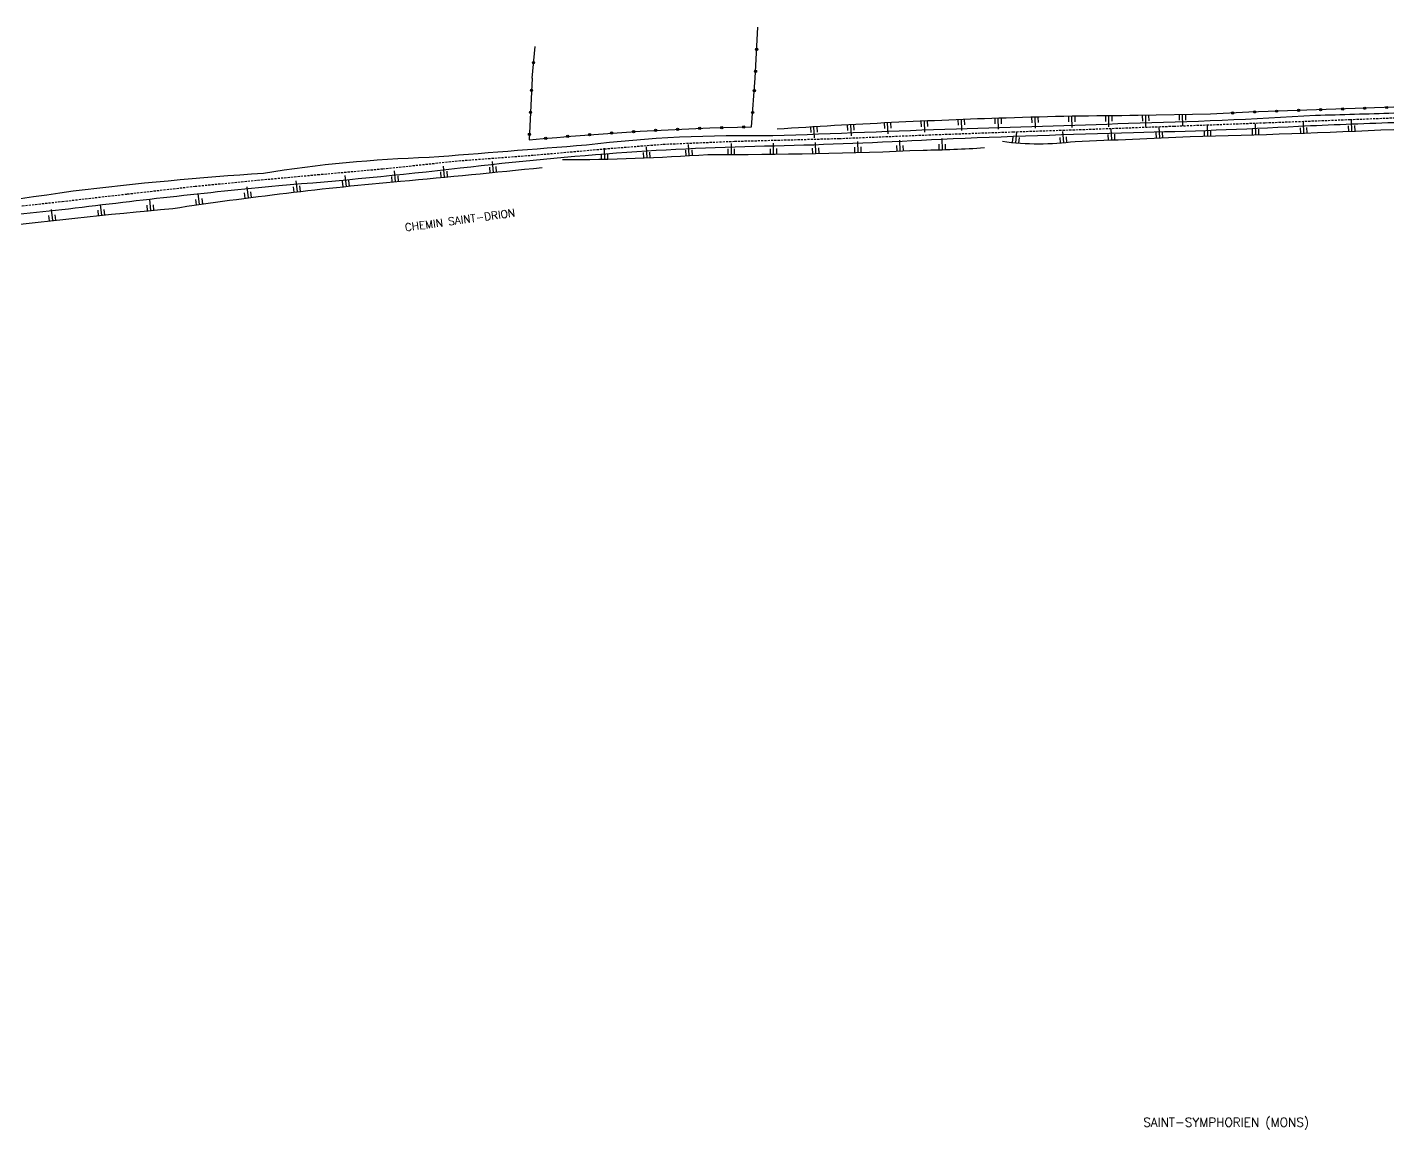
# Model space of a CAD drawing. Header units: millimetres. Extents: x 124000 to 125000, y 124512 to 125000.
# Drawn here: x 124690.1 to 125000, y 124511.6 to 124761.6 of the extents above; entities that cross this region are included whole.
import ezdxf
from ezdxf.enums import TextEntityAlignment as Align

# ---------------------------------------------------------------- set-up
doc = ezdxf.new("R2010")
doc.units = ezdxf.units.MM
doc.linetypes.add('DASHED', pattern=[0.75, 0.5, -0.25])
doc.layers.get('0').update_dxf_attribs({"linetype": 'CONTINUOUS'})
for name, color, linetype in [('W0001', 6, 'DASHED'), ('W0008', 7, 'CONTINUOUS'), ('W0211', 2, 'CONTINUOUS'), ('W0322', 7, 'CONTINUOUS'), ('W0980', 7, 'CONTINUOUS'), ('W0989', 7, 'CONTINUOUS')]:
    doc.layers.add(name, color=color, linetype=linetype)
doc.styles.get("Standard").update_dxf_attribs({"font": 'romans.shx', "width": 0.85})

# ---------------------------------------------------------------- blocks, each defined once
blk = doc.blocks.new('OH01')
at = {"layer": 'W0322', "color": 0}
for radius in [0.25, 0.15]:
    blk.add_circle((0, 0), radius, dxfattribs=at)
blk = doc.blocks.new('TP15B')
at = {"color": 0}
for p, q in [((-1.44, 2.5), (-1.44, 0)), ((0, 5), (0, 0)), ((1.44, 2.5), (1.44, 0))]:
    blk.add_line(p, q, dxfattribs=at)
blk = doc.blocks.new('TP15C')
at = {"layer": 'W0211', "xscale": 0.5, "yscale": 0.5, "rotation": 359.9693661828871}
blk.add_blockref('TP15B', (0, 0), dxfattribs=at)

msp = doc.modelspace()

# ---------------------------------------------------------------- linework, layer by layer
at = {"layer": 'W0001'}
msp.add_lwpolyline([(124685.22, 124720.7), (124698.05, 124722.08), (124712.79, 124723.78), (124728.18, 124725.53), (124742.43, 124726.92), (124756.02, 124728.17), (124770.76, 124729.49), (124787.93, 124731.3), (124805.03, 124732.59), (124820.99, 124734.01), (124834.34, 124735.06), (124850.54, 124735.73), (124874.27, 124736.36), (124896.06, 124737.24), (124913.68, 124737.87), (124930.19, 124738.43), (124950.07, 124739.16), (124970.89, 124739.93), (124990.07, 124740.66), (125000, 124741.05)], dxfattribs=at)
at = {"layer": 'W0008'}
for points in [[(124590.97, 124750), (124592.01, 124741.33), (124593.42, 124730.05), (124594.49, 124720.9, 0.153216), (124596.97, 124714.31, 0.325541), (124601.68, 124712.54), (124604.56, 124712.82), (124617.09, 124714.78, -0.020504), (124628.68, 124715.99, -0.00331), (124652.49, 124718.78, 0.015047), (124700.52, 124724.46, -0.013802), (124743.69, 124728.53, -0.031924), (124781.22, 124732.1, -0.000431), (124816.91, 124734.92, -0.035198), (124859.17, 124737, -0.000342), (124900.84, 124738.58, 0.003855), (124939.85, 124739.82, 0.009241), (124982.27, 124741.64, 0.002877), (125000, 124742.17)], [(125000, 124739.94, 0.002272), (124978.42, 124739.08, -0.008288), (124940.98, 124737.66, 0.003177), (124897.4, 124736.16, -0.006326), (124861.78, 124734.67, 0.013296), (124826.09, 124733.18, 0.011141), (124788.32, 124729.62, -0.009707), (124747.14, 124725.64, 0.00655), (124697.93, 124720.16, 0.00134), (124651.94, 124715.34, 0.017745), (124613.49, 124711.17, 0.007881), (124604.58, 124709.51, -0.063133), (124600.15, 124709.47, 0.497431), (124596.42, 124704.64, 0.048762), (124597.75, 124696.91, -0.008875), (124600.85, 124671.35, -0.024544), (124601.4, 124663.95)]]:
    msp.add_lwpolyline(points, format="xyb", dxfattribs=at)
at = {"layer": 'W0211'}
for points in [[(124958.46, 124741.88), (124942.06, 124741.55, 0.007555), (124912.11, 124741, 0.008512), (124860.18, 124738.47, 30.432214)], [(124911.26, 124735.72, 0.067236), (124927.73, 124735.71, 0.003156), (124953.83, 124736.81, 0.005734), (125000, 124738.42, 0.005734)], [(124811.5, 124731.56, 0.016416), (124844.45, 124732.75, 0.012033), (124893.3, 124733.73, 0.013151), (124907.17, 124734.28, -0.032971)], [(124644.14, 124713.12, -0.004292), (124678.77, 124715.76, -0.007696), (124723.1, 124720.5, -0.015041), (124774.79, 124726.68, 0.002699), (124806.89, 124729.77, 0.903472)]]:
    msp.add_lwpolyline(points, format="xyb", dxfattribs=at)
at = {"layer": 'W0322'}
for points in [[(124855.2, 124750), (124855.8, 124761.57)], [(124804.6, 124750), (124805.26, 124757.25)], [(125000, 124743.44), (124967.17, 124742.35), (124958.46, 124741.88)]]:
    msp.add_lwpolyline(points, dxfattribs=at)
msp.add_lwpolyline([(124804.6, 124750), (124803.95, 124736.04, -0.018592), (124854.37, 124739.01), (124855.2, 124750)], format="xyb", dxfattribs=at)

# ---------------------------------------------------------------- block references
at = {"layer": 'W0211'}
for p, rotation in [((124901.95, 124740.64), 182.1947273435639), ((124910.32, 124740.94), 181.8808499009625), ((124918.68, 124741.19), 181.5378130794265), ((124927.04, 124741.38), 181.0541317670154), ((124935.41, 124741.5), 180.5704504546042), ((124943.78, 124741.58), 181.1521581670831), ((124952.14, 124741.75), 181.1521581670831), ((124868.53, 124738.99), 183.4502371139693), ((124876.88, 124739.47), 183.136359671368), ((124885.24, 124739.91), 182.8224822287666), ((124893.59, 124740.3), 182.5086047861652), ((124914.21, 124735.39), 355.0667108098111), ((124925.1, 124735.42), 5.218219666341246), ((124935.98, 124736.03), 2.28034145153312), ((124946.87, 124736.49), 2.582239241506901), ((124957.77, 124736.91), 1.443789741215035), ((124968.66, 124737.21), 1.753884744124529), ((124979.56, 124737.58), 2.063979747034075), ((124990.45, 124738), 2.374074749943571), ((124830.59, 124731.98), 2.368740344343846), ((124840.16, 124732.47), 3.461615791043518), ((124849.73, 124732.74), 0.07471098735590817), ((124859.3, 124732.8), 0.6152601620365251), ((124868.88, 124732.95), 1.155809336717194), ((124878.46, 124733.18), 1.696358511397812), ((124888.03, 124733.51), 2.236907686078432), ((124897.6, 124733.82), 1.697712078660356), ((124821.02, 124731.68), 1.275864897644226), ((124773.52, 124726.57), 5.181512740642503), ((124784.65, 124727.6), 5.37751326430763), ((124795.77, 124728.66), 5.591821598868369), ((124740.2, 124722.9), 7.400802937767933), ((124751.29, 124724.27), 6.661039538726119), ((124762.4, 124725.49), 5.921276139684317), ((124718.04, 124720.03), 5.426033617222399), ((124729.13, 124721.39), 8.14056633680977), ((124695.81, 124717.75), 6.310089784646625), ((124706.92, 124718.93), 5.868061700934511)]:
    msp.add_blockref('TP15C', p, dxfattribs=dict(at, rotation=rotation))
at = {"layer": 'W0322'}
for p, rotation in [((124855.54, 124756.57), 87.01153370953), ((124804.92, 124753.53), 84.76271237795672), ((124855.28, 124751.58), 87.01153370953), ((124804.47, 124747.27), 267.3251445119245), ((124854.99, 124747.22), 85.70604402353139), ((124804.24, 124742.28), 267.3251445119245), ((124854.61, 124742.24), 85.70604402353139), ((124963.46, 124742.15), 183.1163884056557), ((124968.45, 124742.39), 181.9070125233736), ((124973.45, 124742.56), 181.9070125233736), ((124978.44, 124742.72), 181.9070125233736), ((124983.44, 124742.89), 181.9070125233736), ((124988.44, 124743.06), 181.9070125233736), ((124993.44, 124743.22), 181.9070125233736), ((124998.43, 124743.39), 181.9070125233736), ((124822.64, 124737.58), 3.918512730896403), ((124827.63, 124737.91), 3.496887234999393), ((124832.62, 124738.19), 3.075261739102384), ((124837.61, 124738.44), 2.653636243205373), ((124842.61, 124738.66), 2.232010747308351), ((124847.61, 124738.83), 1.810385251411354), ((124852.6, 124738.97), 1.388759755514342), ((124804, 124737.28), 267.3251445119245), ((124807.69, 124736.39), 5.183389218587438), ((124812.67, 124736.83), 4.761763722690429), ((124817.65, 124737.22), 4.340138226793425)]:
    msp.add_blockref('OH01', p, dxfattribs=dict(at, rotation=rotation))

# ---------------------------------------------------------------- texts
at = {"layer": 'W0980'}
msp.add_text('SAINT-SYMPHORIEN (MONS)', height=2, dxfattribs=at).set_placement((124962.02, 124513.12), align=Align.MIDDLE)
at = {"layer": 'W0989'}
msp.add_text('CHEMIN SAINT-DRION', height=1.75, rotation=7.7071, dxfattribs=at).set_placement((124788.24, 124717.86), align=Align.MIDDLE)

doc.saveas('drawing.dxf')
